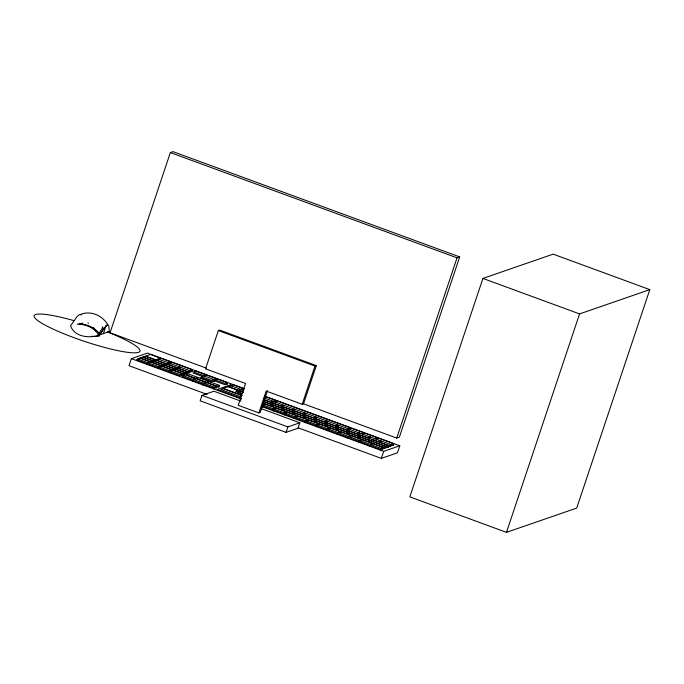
<?xml version="1.0" encoding="UTF-8"?>
<svg xmlns="http://www.w3.org/2000/svg" width="684" height="684" viewBox="0 0 684 684"><rect width="100%" height="100%" fill="white"/><g stroke="black" fill="none" stroke-linecap="round" stroke-linejoin="round"><path stroke-width="1.03" d="M103.378 333.621L106.157 325.31M302.508 403.449L396.729 438.051L399.379 437.136L459.682 256.919L173.001 151.643L170.35 152.558L110.047 332.775L206.277 368.112M244.581 388.777L147.445 353.106L131.362 358.664L129.002 365.709L207.107 394.394M146.983 364.504L147.616 362.631L150.078 361.776L140.075 358.1L137.604 358.955L147.616 362.631M154.755 361.819L155.379 359.946L145.376 356.27L142.905 357.125L152.908 360.801L155.379 359.946M157.722 368.454L158.346 366.573L160.817 365.718L150.813 362.05L148.343 362.905L158.346 366.573M158.449 368.719L159.081 366.846L161.552 365.991L171.556 369.668L169.085 370.523L159.081 366.846M162.843 366.684L163.467 364.803L153.464 361.126L150.993 361.981L160.996 365.658L163.467 364.803M170.795 363.931L171.419 362.058L161.415 358.382L158.945 359.237M168.461 372.395L169.085 370.523M169.187 372.66L169.82 370.788L172.291 369.933L182.295 373.609L181.67 375.482M171.111 371.48L171.735 369.599L174.206 368.753L164.203 365.076L161.732 365.931L171.735 369.599M178.883 368.787L179.507 366.915L177.036 367.77L167.033 364.093L169.504 363.238L190.246 370.856L189.622 372.737M181.85 375.422L182.474 373.549L184.945 372.694L184.321 374.567M182.235 377.448L182.859 375.576L185.33 374.721L195.342 378.397L192.871 379.252L182.859 375.576M184.5 374.507L185.125 372.626L187.596 371.78L177.592 368.103L175.121 368.958L185.125 372.626M187.151 373.592L187.775 371.711L190.246 370.856M191.905 371.686L192.529 369.813L172.513 362.46L170.042 363.315M192.973 381.398L193.598 379.517L196.069 378.671L206.081 382.339L203.61 383.194L193.598 379.517M200.925 378.645L201.549 376.773L204.02 375.918L214.212 379.534L216.683 378.679L206.671 375.003L204.2 375.858M258.877 412.897L266.187 391.06L302.191 404.278L303.516 403.825L316.307 365.598L219.667 330.107L218.341 330.56L205.551 368.787L245.539 383.476L238.229 405.321L258.877 412.897L260.202 412.443L267.512 390.598M202.986 385.075L203.61 383.194M240.879 401.14L213.904 391.239L201.985 395.361L200.155 400.824L286.057 432.373L297.985 428.244L299.814 422.789L260.852 408.476M210.928 382.322L211.561 380.449L214.032 379.594L213.399 381.467M213.579 381.407L214.212 379.534M214.314 381.672L214.938 379.8L217.409 378.945L227.421 382.621L226.789 384.493M213.716 389.016L214.348 387.144L216.819 386.289L216.187 388.161M218.837 387.247L219.47 385.366L209.458 381.698L206.987 382.544L216.999 386.221L219.47 385.366M229.747 386.751L230.354 384.938L232.363 385.673M237.596 392.24L238.22 390.367L228.217 386.691L223.189 388.435L236.51 393.326L238.904 392.496L238.28 394.369M237.776 392.18L238.408 390.308L240.871 389.452L240.246 391.325M238.194 393.386L239.135 390.573L241.606 389.718L243.786 390.393M238.434 394.309L239.067 392.436L241.537 391.581L243.538 392.317M240.195 398.738L240.828 396.865L220.812 389.512L223.283 388.657L241.298 395.275M262.767 407.031L263.4 405.15L265.871 404.295L275.874 407.972L273.403 408.827L263.4 405.15M272.394 405.022L273.019 403.15L264.007 399.841M275.113 402.243L275.738 400.362L265.734 396.694M272.779 410.699L273.403 408.827M273.506 410.973L274.139 409.1L276.61 408.245L286.613 411.913L285.989 413.794M283.202 407.1L283.826 405.227L281.355 406.082L271.351 402.406L273.822 401.551L348.336 428.791L350.807 427.936L277.593 401.046L275.122 401.901M284.245 414.914L284.877 413.042L287.34 412.187L297.352 415.863L294.881 416.718L284.877 413.042M286.057 432.373L287.887 426.91L299.814 422.789M294.257 418.591L294.881 416.718M302.191 404.278L314.982 366.051L316.307 365.598M304.996 422.532L305.62 420.66L308.091 419.805L298.079 416.128L295.608 416.983L305.62 420.66M305.722 422.798L306.346 420.925L308.817 420.07L318.829 423.747L316.359 424.602L306.346 420.925M315.478 422.738L316.111 420.857L306.099 417.189L303.628 418.035L313.64 421.712L316.111 420.857M315.734 426.474L316.359 424.602M316.461 426.748L317.085 424.867L319.556 424.012L329.568 427.688L327.097 428.543L317.085 424.867M326.465 430.416L327.097 428.543M327.2 430.689L327.824 428.817L330.295 427.962L340.307 431.638L337.836 432.485L327.824 428.817M337.203 434.366L337.836 432.485M347.942 438.307L348.575 436.435L351.037 435.58L341.034 431.903L338.563 432.758L348.575 436.435M358.433 438.504L359.057 436.631L349.054 432.955L346.583 433.81L356.595 437.486L359.057 436.631M358.681 442.249L359.314 440.376L361.776 439.521L351.773 435.845L349.302 436.7L359.314 440.376M359.416 442.514L360.041 440.641L362.511 439.786L372.515 443.463L370.044 444.318L360.041 440.641M369.035 440.513L369.659 438.632L359.656 434.964L357.185 435.811L367.188 439.487L369.659 438.632M370.147 446.464L370.779 444.583L373.25 443.736L383.254 447.404L380.783 448.259L370.779 444.583M380.159 450.132L380.783 448.259M382.63 449.285L383.237 447.276L385.708 446.421L370.36 440.778L367.889 441.633L383.237 447.276M381.347 458.383L383.698 451.337L399.789 445.771L397.43 452.817L381.347 458.383L298.233 427.859M385.083 448.294L385.793 446.319L388.264 445.472L387.64 447.345M388.11 447.387L388.734 445.515L391.205 444.66L348.985 429.15L346.514 430.005L356.526 433.682L358.989 432.827M390.581 446.532L391.188 444.523L393.659 443.668L393.035 445.541M396.729 438.051L457.032 257.834L459.682 256.919M482.921 278.422L409.836 496.866L506.476 532.357L576.706 508.075L649.8 289.631L553.159 254.149L482.921 278.422L579.57 313.913L649.8 289.631M506.476 532.357L579.57 313.913M81.319 314.862L79.626 314.537L77.232 316.282L70.572 325.823C74.223 336.468 87.877 338.289 97.419 335.682L102.634 327.781M82.653 323.13L79.079 323.917C86.526 323.686 95.204 327.91 100.009 334.245A61.167 11.543 -69.8 0 1 103.455 329.278L107.645 324.353A22.256 19.742 41.9 0 0 100.155 316.718C94.537 313.041 87.133 311.707 80.823 314.375M97.419 335.682L109.346 331.56L108.739 325.669L107.405 324.301M146.684 356.219L136.338 359.793L179.456 375.627L192.614 371.07M168.768 362.973L166.297 363.828L156.294 360.152L158.765 359.297L168.948 362.913L171.419 362.058M180.243 367.188L177.772 368.035L187.775 371.711M190.058 370.66L192.529 369.813M182.295 373.609L179.824 374.464L169.82 370.788M227.421 382.621L224.951 383.476L214.938 379.8M219.222 386.511L214.015 388.315L182.406 376.704M227.635 383.938L225.164 384.784L214.203 380.766L211.553 381.681L200.822 377.739M230.354 384.938L217.196 389.487L241.272 398.327M231.047 385.716L233.518 384.861L243.521 388.538L241.059 389.393L230.867 385.776L228.396 386.631L238.408 390.308M238.22 390.367L235.595 391.274L238.904 392.496M241.785 389.658L244.256 388.803M241.674 393.522L239.203 394.377L242.204 395.48M262.665 404.885L265.136 404.03L263.135 403.295M273.087 401.286L270.616 402.132L264.614 399.935M275.738 400.362L273.267 401.217L264.084 397.977M273.019 403.15L270.548 403.996L263.545 401.431M284.553 405.492L282.09 406.347L292.094 410.024L294.565 409.169M286.613 411.913L284.142 412.768L274.139 409.1M295.291 409.434L292.829 410.289L302.832 413.965L305.303 413.11M306.03 413.384L303.559 414.23L313.571 417.907L316.042 417.052M316.769 417.326L314.298 418.18L324.31 421.857L326.781 421.002M327.508 421.267L325.037 422.122L335.049 425.799L337.52 424.944M338.247 425.209L335.776 426.064L345.788 429.74L348.259 428.885M349.267 429.133L351.738 428.278L364.649 433.015L362.178 433.87M359.724 433.1L357.253 433.955L367.257 437.623L369.728 436.768M362.913 434.143L365.384 433.288L377.671 437.794L375.2 438.649M370.463 437.042L367.992 437.897L377.995 441.573L380.466 440.718M375.755 438.854L378.226 438.008L393.659 443.668M381.202 440.983L378.731 441.838L388.734 445.515M393.856 444.976L380.689 449.525L262.331 406.057M107.85 331.672L109.346 331.56M77.224 324.173C85.739 324.148 95.264 327.927 99.197 335.895A49.65 9.371 -69.8 0 1 103.788 328.85L102.232 326.798M170.35 152.558L457.032 257.834M218.341 330.56L314.982 366.051M264.605 396.13L399.789 445.771M192.948 372.96L202.515 376.474M201.549 376.773L211.561 380.449M239.135 390.573L243.136 392.043M388.264 445.472L372.754 439.778L370.292 440.624L385.793 446.319M239.067 392.436L242.068 393.539M184.945 372.694L174.942 369.018L172.471 369.873L182.474 373.549M264.152 401.782L273.155 405.09L270.684 405.937L262.682 403.004M216.819 386.289L206.807 382.613L204.336 383.467L214.348 387.144M131.362 358.664L241.512 399.114M261.536 406.467L383.698 451.337M201.985 395.361L287.887 426.91M96.102 331.176L93.469 327.636M88.544 323.173A1.479 0.598 15.3 0 1 87.962 322.78M99.197 335.895A15.681 6.327 15.3 0 1 91.707 336.28M104.105 328.44A61.124 11.534 -69.8 0 1 107.14 325.122M107.371 331.945A55.814 8.345 18.5 0 1 127.515 352.311A55.814 8.345 18.5 0 1 42.143 323.438A55.814 8.345 18.5 0 1 73.923 320.634M142.725 357.185L140.254 358.04L150.258 361.716L152.729 360.861L142.725 357.185M150.583 354.466L145.641 356.176L155.653 359.852L160.595 358.142L150.583 354.466M156.114 360.212L153.643 361.067L163.647 364.743L166.118 363.888L156.114 360.212M166.853 364.162L164.382 365.008L174.386 368.685L176.857 367.83L166.853 364.162M187.98 373.806L185.509 374.661L195.521 378.337L197.992 377.483L187.98 373.806M195.932 371.061L193.461 371.916L203.473 375.584L205.944 374.738L195.932 371.061M198.719 377.748L196.248 378.603L206.26 382.279L208.731 381.424L198.719 377.748M273.745 403.415L271.274 404.27L281.286 407.946L283.757 407.091L273.745 403.415M273.891 405.356L271.42 406.211L281.423 409.887L283.894 409.032L273.891 405.356M284.484 407.356L282.013 408.211L292.025 411.888L294.496 411.033L284.484 407.356M284.621 409.297L282.159 410.152L292.162 413.829L294.633 412.974L284.621 409.297M295.223 411.298L292.752 412.153L302.764 415.829L305.235 414.974L295.223 411.298M295.36 413.239L292.897 414.094L302.901 417.77L305.372 416.915L295.36 413.239M305.962 415.248L303.491 416.094L313.503 419.771L315.974 418.916L305.962 415.248M316.701 419.189L314.23 420.044L324.242 423.712L326.704 422.866L316.701 419.189M316.837 421.13L314.366 421.985L324.378 425.653L326.849 424.807L316.837 421.13M327.439 423.131L324.968 423.986L334.972 427.662L337.443 426.807L327.439 423.131M327.576 425.072L325.105 425.927L335.117 429.603L337.588 428.748L327.576 425.072M338.178 427.072L335.707 427.928L345.711 431.604L348.182 430.749L338.178 427.072M338.315 429.013L335.844 429.868L345.856 433.545L348.327 432.69L338.315 429.013M348.917 431.014L346.446 431.869L356.45 435.546L358.92 434.691L348.917 431.014M359.793 436.905L357.322 437.751L367.325 441.428L369.796 440.573L359.793 436.905"/></g></svg>
